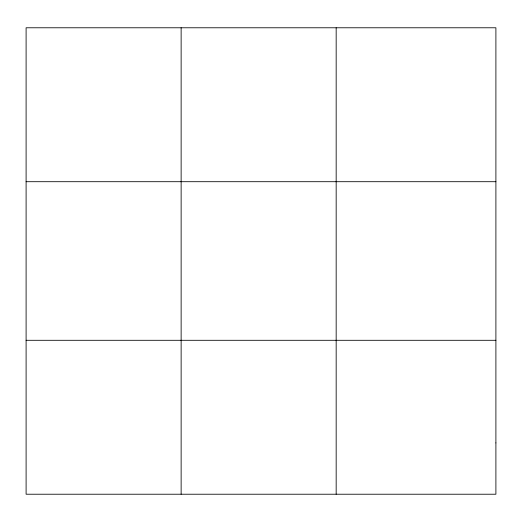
<?xml version="1.0" encoding="UTF-8"?>
<svg xmlns="http://www.w3.org/2000/svg" width="522" height="522" viewBox="0 0 522 522"><rect width="100%" height="100%" fill="white"/><g stroke="black" fill="none" stroke-linecap="round" stroke-linejoin="round"><path stroke-width="0.78" d="M336.168 27.777L336.168 494.223M26.1 181.702L495.9 181.702M26.1 340.298L495.9 340.298M181.134 27.777L181.134 494.223M495.9 442.917L495.9 494.223L26.1 494.223L26.1 27.777L495.9 27.777L495.9 442.917"/></g></svg>
